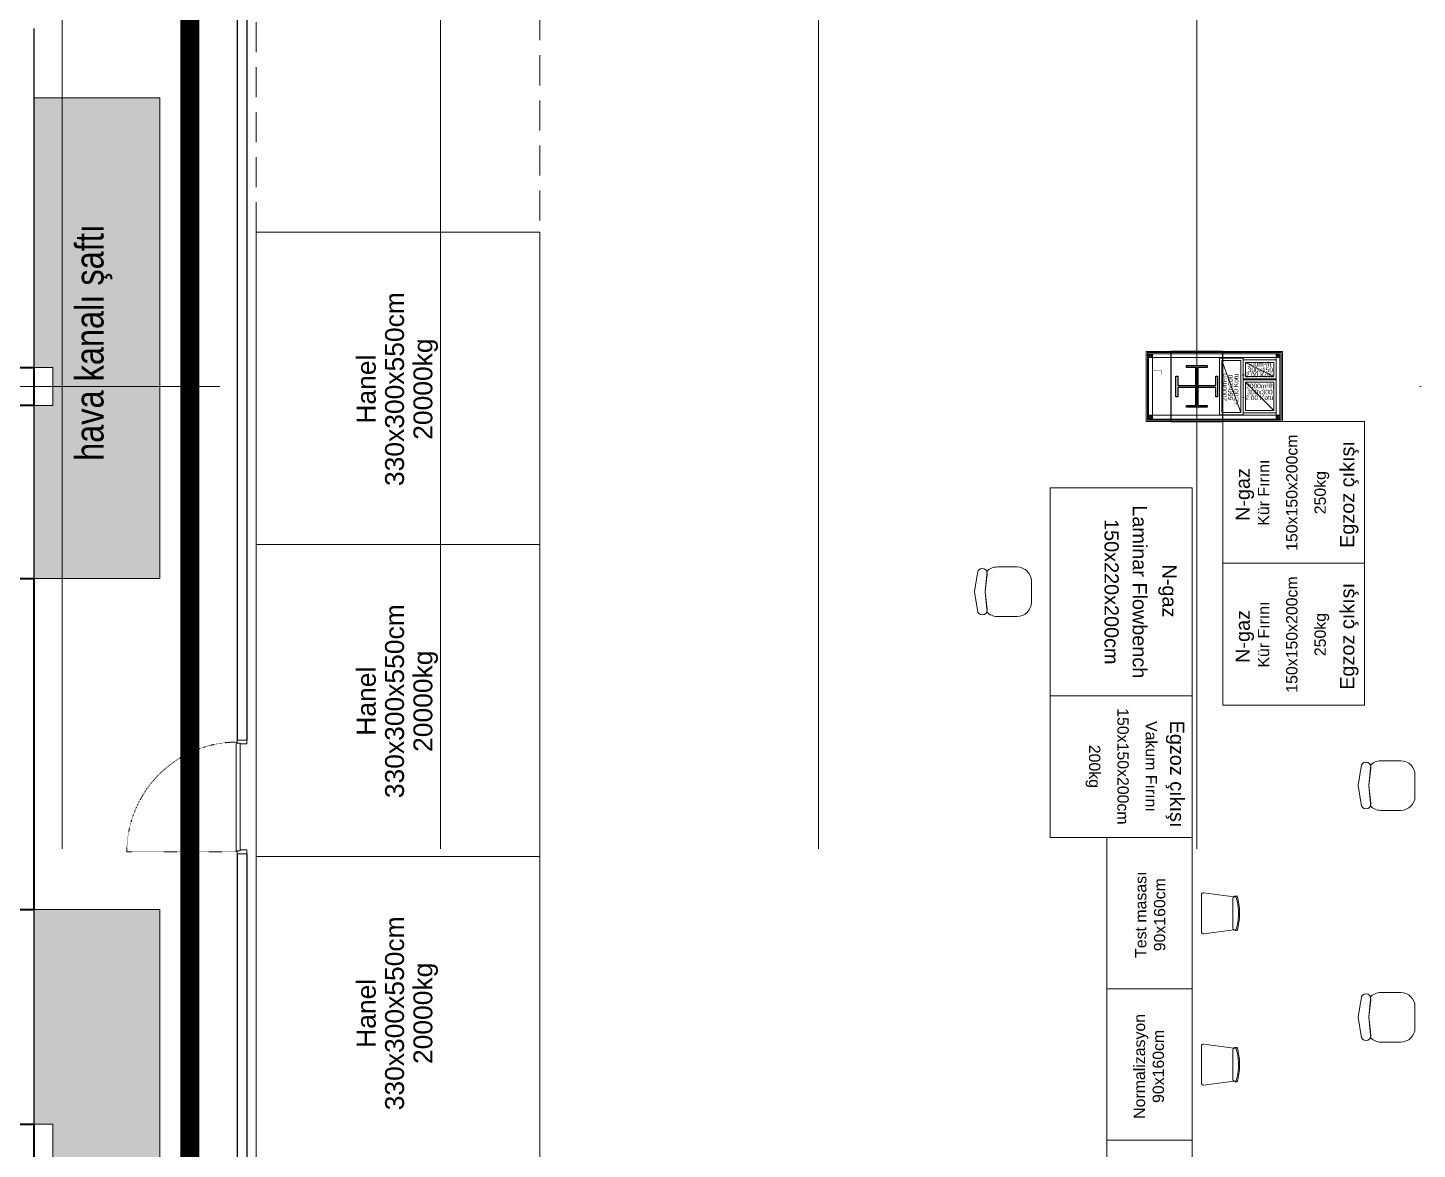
# Model space of a CAD drawing. Header units: centimetres. Extents: x 405464 to 563355, y 50011 to 66875.
# Drawn here: x 505952 to 507421, y 54713 to 55899 of the extents above; entities that cross this region are included whole.
import ezdxf
from ezdxf.enums import TextEntityAlignment as Align

# ---------------------------------------------------------------- set-up
doc = ezdxf.new("R2010")
doc.units = ezdxf.units.CM
for name, pattern in [('DASHDOT', [25.4, 12.7, -6.35, 0, -6.35]), ('DASHED2', [9.525, 6.35, -3.175]), ('DOT', [0.25, 0, -0.25]), ('HIDDEN', [9.525, 6.35, -3.175])]:
    doc.linetypes.add(name, pattern=pattern)
doc.layers.get('0').update_dxf_attribs({"lineweight": 9})
for name, color, linetype, lineweight in [('0-KRCN-MİMARİ-220526', 8, 'Continuous', 9), ('A_Aks', 30, 'DASHDOT', 9), ('A_celik', 1, 'Continuous', 25), ('A_Duvar-alçiplak', 3, 'Continuous', 30), ('A_Duvar-Ex', 2, 'Continuous', 30), ('A_Kolon', 6, 'Continuous', 40), ('A_Mahal', 254, 'Continuous', 9), ('D_Merkez', 51, 'Continuous', 13), ('D_Profil', 155, 'Continuous', 15), ('TF_Cihaz', 20, 'Continuous', 13), ('TF_Mobilya', 142, 'Continuous', 9), ('TR_Genel', 251, 'Continuous', 9)]:
    doc.layers.add(name, color=color, linetype=linetype, lineweight=lineweight)
doc.layers.add('Altyapı', color=1, linetype='Continuous')
doc.layers.add('TF_Cihaz_yazı', color=5, linetype='Continuous')
doc.layers.add('DV_alçıpanel_duvar_yeni', color=1, linetype='Continuous', lineweight=20, true_color=0xff0000)
doc.styles.add('MAHAL', font='swissc.ttf')
doc.styles.add('MP_KAPI_POZ', font='arial.ttf')
doc.styles.add('Normal', font='arial.ttf')

# ---------------------------------------------------------------- blocks, each defined once
blk = doc.blocks.new('mahal')
at = {"color": 8, "style": 'MAHAL'}
blk.add_attdef('MAHALNO', text='', height=20, dxfattribs=at).set_placement((48.26, 6), align=Align.MIDDLE_LEFT)
blk = doc.blocks.new('a_aks')
at = {"layer": 'A_Aks', "color": 8, "ltscale": 200}
for p, q in [((1630, 5308), (1630, -831.1)), ((2030, 5308), (2030, -831.1)), ((2430, 5308), (2430, -831.1)), ((2830, 5308), (2830, -831.1)), ((-743.4, 3257), (12633.6, 3257))]:
    blk.add_line(p, q, dxfattribs=at)
blk = doc.blocks.new('mimari_yeni_durum')
at = {"layer": 'TR_Genel'}
h = blk.add_hatch(color=8, dxfattribs=at)
h.dxf.hatch_style = 1
h.paths.add_polyline_path([(1600, 3054), (1733, 3054), (1733, 3562), (1600, 3562), (1600, 3277), (1620, 3277), (1620, 3237), (1600, 3237)])
h = blk.add_hatch(color=8, dxfattribs=at)
h.dxf.hatch_style = 1
h.paths.add_polyline_path([(1600, 2704), (1733, 2704), (1733, 1677), (1600, 1677), (1600, 2037), (1620, 2037), (1620, 2077), (1600, 2077), (1600, 2437), (1620, 2437), (1620, 2477), (1600, 2477)])
at = {"color": 8}
for p, q in [((1815, 2881), (1814, 2881)), ((1814, 2881), (1814, 2766)), ((1815, 2883), (1825, 2883)), ((1815, 2880), (1815, 2883)), ((1815, 2880), (1815, 2881)), ((1825, 2879), (1825, 2883)), ((1818, 2880), (1815, 2880)), ((1818, 2880), (1815, 2880)), ((1818, 2766), (1818, 2880)), ((1818, 2879), (1818, 2880)), ((1825, 2879), (1818, 2879)), ((1814, 2766), (1814, 2765)), ((1815, 2766), (1818, 2766)), ((1815, 2765), (1815, 2766)), ((1818, 2766), (1815, 2766)), ((1815, 2766), (1815, 2763)), ((1818, 2767), (1818, 2766)), ((1825, 2767), (1818, 2767)), ((1825, 2763), (1825, 2767)), ((1815, 2763), (1825, 2763))]:
    blk.add_line(p, q, dxfattribs=at)
at = {"color": 8, "linetype": 'DOT'}
blk.add_lwpolyline([(1815, 2765), (1698.2, 2765)], dxfattribs=at)
blk.add_arc((1814.8, 2764.4), 116.6, 89.8521, 179.6866, dxfattribs=at)
at = {"layer": 'A_celik', "color": 8}
for points in [[(2819, 3279), (2841, 3279), (2841, 3277), (2831, 3277), (2831, 3237), (2841, 3237), (2841, 3235), (2819, 3235), (2819, 3237), (2829, 3237), (2829, 3277), (2819, 3277), (2819, 3279)], [(2808, 3246), (2808, 3268), (2810, 3268), (2810, 3258), (2850, 3258), (2850, 3268), (2852, 3268), (2852, 3246), (2850, 3246), (2850, 3256), (2810, 3256), (2810, 3246), (2808, 3246)]]:
    blk.add_lwpolyline(points, dxfattribs=at)
at = {"layer": 'A_Duvar-alçiplak', "color": 8}
for p, q in [((1815, 3721.5), (1815, 2883)), ((1825, 3721.5), (1825, 2883)), ((1815, 2763), (1815, 1680)), ((1825, 2763), (1825, 1680))]:
    blk.add_line(p, q, dxfattribs=at)
blk.add_lwpolyline([(2802.5, 3220), (2857.5, 3220), (2857.5, 3294), (2802.5, 3294)], close=True, dxfattribs=at)
at = {"layer": 'A_Duvar-Ex', "color": 8}
for p, q in [((1600, 3635.5), (1600, 3277)), ((1600, 3237), (1600, 3054)), ((1600, 2704), (1600, 2477))]:
    blk.add_line(p, q, dxfattribs=at)
at = {"layer": 'A_Kolon', "color": 8}
for p, q in [((1100, 3054), (1600, 3054)), ((1600, 3054), (1600, 2704)), ((1100, 2704), (1600, 2704))]:
    blk.add_line(p, q, dxfattribs=at)
for points in [[(1550, 3237), (1550, 3277), (1600, 3277), (1600, 3237), (1550, 3237)], [(1550, 2437), (1550, 2477), (1600, 2477), (1600, 2437), (1550, 2437)]]:
    blk.add_lwpolyline(points, dxfattribs=at)
at = {"layer": 'TR_Genel', "color": 8}
for points in [[(1600, 3054), (1733, 3054), (1733, 3562), (1600, 3562), (1600, 3277), (1620, 3277), (1620, 3237), (1600, 3237), (1600, 3054)], [(1600, 2704), (1733, 2704), (1733, 1677), (1600, 1677), (1600, 2037), (1620, 2037), (1620, 2077), (1600, 2077), (1600, 2437), (1620, 2437), (1620, 2477), (1600, 2477), (1600, 2704)]]:
    blk.add_lwpolyline(points, dxfattribs=at)
at = {"layer": 'A_Aks', "color": 8}
blk.add_blockref('a_aks', (0, 0), dxfattribs=at)
at = {"layer": 'A_Mahal', "color": 8}
ref = blk.add_blockref('mahal', (1667.6, 3106), dxfattribs=dict(at, xscale=1.500000000000046, yscale=1.500000000000046, zscale=1.500000000000046, rotation=90))
ref.add_attrib('MAHALNO', 'hava kanalı şaftı', dxfattribs={"layer": '0', "color": 1, "height": 30, "rotation": 90, "style": 'MAHAL'}).set_placement((1658.6, 3178.3), align=Align.MIDDLE_LEFT)
blk = doc.blocks.new('A$C43b5bca2')
at = {"layer": 'Altyapı', "color": 8, "style": 'MP_KAPI_POZ'}
blk.add_text('N-gaz', height=15, rotation=90, dxfattribs=at).set_placement((-7.5, 27.9), align=Align.MIDDLE_CENTER)
blk = doc.blocks.new('A$Ce06711a8')
for p, q in [((-19.5, 56.9), (0, 60)), ((0, 60), (0, 60)), ((0, 60), (0.1, 60)), ((0.1, 60), (0.1, 60)), ((0.1, 60), (0.1, 60)), ((0.1, 60), (19.7, 56.9)), ((0.1, 48.7), (-18.6, 46.9)), ((0.1, 48.7), (-18.6, 46.8)), ((18.7, 46.9), (0.1, 48.7)), ((18.7, 46.8), (0.1, 48.7)), ((-26.2, 36.2), (-26.2, 15)), ((26.2, 30), (26.2, 36.2)), ((26.2, 15), (26.2, 30)), ((-11.2, 0), (11.2, 0))]:
    blk.add_line(p, q)
for centre, start, end in [((-11.2, 36.2), 132.9893, 180.047), ((11.2, 36.2), 359.9532, 46.7734), ((-11.2, 15), 179.9358, 269.9358), ((11.2, 15), 270.0642, 0.0642)]:
    blk.add_arc(centre, 15, start, end)
for centre, major_axis, start_param, end_param in [((-19.5, 51.8), (0, -5.07), 3.141593, 4.712389), ((-19.5, 51.8), (0, -5.07), -1.570796, 0), ((-19.5, 51.9), (0, -5.07), -0.386815, 0), ((-19.5, 51.9), (0, -5.07), 0, 0.193216), ((-19.5, 51.8), (0, -5.07), 0, 0.193216), ((19.7, 51.9), (0, 5.07), 2.948377, 3.141593), ((19.7, 51.8), (0, 5.07), 2.948377, 3.141593), ((19.7, 51.8), (0, 5.07), -1.570796, 0), ((19.7, 51.8), (0, 5.07), 3.141593, 4.712389), ((19.7, 51.9), (0, 5.07), -3.141593, -2.777625)]:
    blk.add_ellipse(centre, major_axis=major_axis, ratio=0.992782, start_param=start_param, end_param=end_param)
blk = doc.blocks.new('sandalye')
at = {"color": 8, "linetype": 'Continuous'}
for p, q in [((-356, 181), (-379, 181)), ((-366, 172), (-341, 175)), ((-341, 175), (-366, 172)), ((-24, 217), (-341, 175)), ((-333, -158), (-333, 158)), ((-333, 158), (-333, -158)), ((0, -196), (0, 196)), ((-379, -181), (-356, -181)), ((-341, -175), (-366, -172)), ((-366, -172), (-341, -175)), ((-341, -175), (-24, -217))]:
    blk.add_line(p, q, dxfattribs=at)
at = {"color": 8, "linetype": 'HIDDEN', "ltscale": 5}
blk.add_line((-403, 12), (-403, -12), dxfattribs=at)
at = {"color": 8, "linetype": 'Continuous'}
for centre, radius, start, end in [((276, 0), 679, 164.5563, 178.9655), ((222, 0), 613, 163.7398, 178.854), ((222, 0), 613, 163.7398, 178.854), ((-356, 158), 23, 48.6707, 90), ((-356, 158), 23, 0, 48.6707), ((-356, 158), 23, 0, 48.6707), ((-21, 196), 21.5, 360, 97.624), ((276, 0), 679, 181.0345, 195.4437), ((222, 0), 613, 181.146, 196.2602), ((222, 0), 613, 181.146, 196.2602), ((-356, -158), 23, 270, 311.3293), ((-356, -158), 23, 311.3293, 360), ((-356, -158), 23, 311.3293, 360), ((-21, -196), 21.5, 262.376, 0)]:
    blk.add_arc(centre, radius, start, end, dxfattribs=at)
at = {"color": 8, "linetype": 'HIDDEN', "ltscale": 5}
for centre, radius, start, end in [((276, 0), 679, 178.9655, 181.0345), ((276, 0), 679, 178.9655, 181.0345), ((222, 0), 613, 178.854, 181.146), ((222, 0), 613, 178.854, 181.146)]:
    blk.add_arc(centre, radius, start, end, dxfattribs=at)
blk = doc.blocks.new('*U123')
at = {"ltscale": 40}
blk.add_lwpolyline([(0, 0), (0, 4), (4, 4), (4, 0)], close=True, dxfattribs=at)
at = {"layer": 'D_Merkez', "ltscale": 0.015}
for points in [[(0, 0), (4, 4)], [(0, 4), (4, 0)]]:
    blk.add_lwpolyline(points, dxfattribs=at)
at = {"layer": 'D_Profil', "ltscale": 40}
blk.add_lwpolyline([(0.3, 0.3), (0.3, 3.7), (3.7, 3.7), (3.7, 0.3)], close=True, dxfattribs=at)
blk = doc.blocks.new('duvarlar')
at = {"const_width": 0.5}
for points in [[(2803, 3283.5), (2803, 3287.5), (2783, 3287.5), (2783, 3283.5)], [(2783, 3269.5), (2783, 3273.5), (2793, 3273.5), (2793, 3269.5)], [(2783, 3230.5), (2783, 3226.5), (2803, 3226.5), (2803, 3230.5)]]:
    blk.add_lwpolyline(points, dxfattribs=at)
at = {"ltscale": 10}
for points in [[(2854, 3287), (2879, 3287), (2879, 3227), (2854, 3227)], [(2856.5, 3284.5), (2876.5, 3284.5), (2876.5, 3229.5), (2856.5, 3229.5)], [(2879, 3285), (2914, 3285), (2914, 3265), (2879, 3265)], [(2881.5, 3282.5), (2911.5, 3282.5), (2911.5, 3267.5), (2881.5, 3267.5)], [(2879, 3264), (2914, 3264), (2914, 3229), (2879, 3229)], [(2881.5, 3261.5), (2911.5, 3261.5), (2911.5, 3231.5), (2881.5, 3231.5)]]:
    blk.add_lwpolyline(points, close=True, dxfattribs=at)
for points in [[(2876.5, 3229.5), (2856.5, 3284.5)], [(2911.5, 3267.5), (2881.5, 3282.5)], [(2911.5, 3231.5), (2881.5, 3261.5)]]:
    blk.add_lwpolyline(points, dxfattribs=at)
at = {"layer": 'D_Profil'}
blk.add_lwpolyline([(2783, 3226.5), (2914, 3226.5), (2914, 3287.5), (2783, 3287.5)], close=True, dxfattribs=at)
at = {"layer": 'DV_alçıpanel_duvar_yeni'}
for points in [[(2776.5, 3294), (2920.5, 3294), (2920.5, 3220), (2776.5, 3220)], [(2777.8, 3292.8), (2919.3, 3292.8), (2919.3, 3221.2), (2777.8, 3221.2)], [(2779, 3291.5), (2918, 3291.5), (2918, 3222.5), (2779, 3222.5)]]:
    blk.add_lwpolyline(points, close=True, dxfattribs=at)
at = {"layer": 'D_Profil', "rotation": 180}
for p in [(2783, 3291.5), (2918, 3291.5)]:
    blk.add_blockref('*U123', p, dxfattribs=at)
at = {"layer": 'D_Profil', "xscale": -1}
for p in [(2783, 3222.5), (2918, 3222.5)]:
    blk.add_blockref('*U123', p, dxfattribs=at)
at = {"style": 'Normal'}
for s, p in [('500m³/h', (2883.4, 3278)), ('+2.00 Kotu', (2877.3, 3266.7)), ('300x150', (2883.8, 3272)), ('2000m³/h', (2882.2, 3255)), ('300x300', (2883.4, 3248.6)), ('+2.00 Kotu', (2877.2, 3242.6))]:
    blk.add_text(s, height=5, dxfattribs=at).set_placement(p)
for s, p in [('2000m³/h', (2861.7, 3241.5)), ('550x200', (2868.1, 3242.7)), ('+2.00 Kotu', (2874, 3236.6))]:
    blk.add_text(s, height=5, rotation=90, dxfattribs=at).set_placement(p)
blk = doc.blocks.new('A$C9e52caec')
at = {"color": 8}
for p, q in [((3000.8, 2835.1), (3003.9, 2854.7)), ((3013.9, 2853.7), (3012.1, 2835.1)), ((3014, 2853.7), (3012.1, 2835.1)), ((3030.8, 2861.2), (3024.6, 2861.2)), ((3045.8, 2861.2), (3030.8, 2861.2)), ((3060.8, 2823.8), (3060.8, 2846.2)), ((3000.8, 2835.1), (3000.8, 2835.1)), ((3000.8, 2835.1), (3000.8, 2835.1)), ((3000.8, 2835), (3000.8, 2835.1)), ((3003.9, 2815.5), (3000.8, 2835)), ((3000.8, 2835), (3000.8, 2835)), ((3012.1, 2835.1), (3013.9, 2816.4)), ((3012.1, 2835.1), (3014, 2816.4)), ((3024.6, 2808.8), (3045.8, 2808.8)), ((3030.8, 2616.2), (3024.6, 2616.2)), ((3045.8, 2616.2), (3030.8, 2616.2)), ((3000.8, 2590.1), (3003.9, 2609.7)), ((3013.9, 2608.7), (3012.1, 2590.1)), ((3014, 2608.7), (3012.1, 2590.1)), ((3000.8, 2590.1), (3000.8, 2590.1)), ((3000.8, 2590.1), (3000.8, 2590.1)), ((3000.8, 2590), (3000.8, 2590.1)), ((3003.9, 2570.5), (3000.8, 2590)), ((3000.8, 2590), (3000.8, 2590)), ((3012.1, 2590.1), (3013.9, 2571.4)), ((3012.1, 2590.1), (3014, 2571.4)), ((3060.8, 2578.8), (3060.8, 2601.2)), ((3024.6, 2563.8), (3045.8, 2563.8))]:
    blk.add_line(p, q, dxfattribs=at)
at = {"color": 1, "linetype": 'DASHDOT', "ltscale": 250, "true_color": 0xe60000, "const_width": 20}
blk.add_lwpolyline([(50, 2495), (930, 2495), (930, 1707), (1765, 1707), (1765, 4249), (1550, 4249), (1550, 5141.5), (8707, 5141.5), (8707, 2644), (12614.5, 2644), (12614.5, -227.5), (-33, -227.5), (-33, 2495)], close=True, dxfattribs=at)
at = {"color": 8}
for centre, start, end in [((3024.6, 2846.2), 89.9532, 136.7734), ((3045.8, 2846.2), 0.0642, 90.0642), ((3045.8, 2823.8), 269.9358, 359.9358), ((3024.6, 2823.8), 222.9893, 270.047), ((3024.6, 2601.2), 89.9532, 136.7734), ((3045.8, 2601.2), 0.0642, 90.0642), ((3045.8, 2578.8), 269.9358, 359.9358), ((3024.6, 2578.8), 222.9893, 270.047)]:
    blk.add_arc(centre, 15, start, end, dxfattribs=at)
for centre, major_axis, start_param, end_param in [((3009, 2854.7), (-5.07, 0), -1.570796, 0), ((3009, 2854.7), (-5.07, 0), 3.141593, 4.712389), ((3008.9, 2854.7), (-5.07, 0), -3.141593, -2.777625), ((3008.9, 2854.7), (-5.07, 0), 2.948377, 3.141593), ((3009, 2854.7), (-5.07, 0), 2.948377, 3.141593), ((3009, 2815.5), (5.07, 0), 3.141593, 4.712389), ((3009, 2815.5), (5.07, 0), -1.570796, 0), ((3008.9, 2815.5), (5.07, 0), -0.386815, 0), ((3008.9, 2815.5), (5.07, 0), 0, 0.193216), ((3009, 2815.5), (5.07, 0), 0, 0.193216), ((3009, 2609.7), (-5.07, 0), -1.570796, 0), ((3009, 2609.7), (-5.07, 0), 3.141593, 4.712389), ((3008.9, 2609.7), (-5.07, 0), -3.141593, -2.777625), ((3008.9, 2609.7), (-5.07, 0), 2.948377, 3.141593), ((3009, 2609.7), (-5.07, 0), 2.948377, 3.141593), ((3009, 2570.5), (5.07, 0), 3.141593, 4.712389), ((3009, 2570.5), (5.07, 0), -1.570796, 0), ((3008.9, 2570.5), (5.07, 0), -0.386815, 0), ((3008.9, 2570.5), (5.07, 0), 0, 0.193216), ((3009, 2570.5), (5.07, 0), 0, 0.193216)]:
    blk.add_ellipse(centre, major_axis=major_axis, ratio=0.992782, start_param=start_param, end_param=end_param, dxfattribs=at)
at = {"layer": 'TF_Cihaz', "color": 8, "linetype": 'DASHED2', "ltscale": 5}
for p, q in [((1835, 3420), (1835, 3750)), ((2135, 3750), (2135, 3420)), ((2135, 3420), (1835, 3420))]:
    blk.add_line(p, q, dxfattribs=at)
at = {"layer": 'TF_Cihaz', "color": 8}
for points in [[(2135, 3090), (2135, 3420), (1835, 3420), (1835, 3090)], [(2675, 2930), (2825, 2930), (2825, 3150), (2675, 3150)], [(2135, 2760), (2135, 3090), (1835, 3090), (1835, 2760)], [(2135, 2430), (2135, 2760), (1835, 2760), (1835, 2430)]]:
    blk.add_lwpolyline(points, close=True, dxfattribs=at)
at = {"layer": 'TF_Cihaz'}
for points in [[(3007.5, 3070), (3007.5, 3220), (2857.5, 3220), (2857.5, 3070)], [(3007.5, 2920), (3007.5, 3070), (2857.5, 3070), (2857.5, 2920)], [(2675, 2930), (2675, 2780), (2825, 2780), (2825, 2930)]]:
    blk.add_lwpolyline(points, close=True, dxfattribs=at)
at = {"layer": 'TF_Mobilya', "color": 8}
for points in [[(2735, 2620), (2825, 2620), (2825, 2780), (2735, 2780)], [(2825, 2620), (2735, 2620), (2735, 2460), (2825, 2460)], [(2825, 2460), (2735, 2460), (2735, 2300), (2825, 2300)]]:
    blk.add_lwpolyline(points, close=True, dxfattribs=at)
at = {"color": 8}
blk.add_blockref('mimari_yeni_durum', (0, 0), dxfattribs=at)
at = {"xscale": -0.1000000000000001, "yscale": 0.1000000000000001, "zscale": 0.1}
blk.add_blockref('sandalye', (2835, 2700), dxfattribs=at)
at = {"color": 8, "xscale": 0.1000000000000003, "yscale": 0.1000000000000003, "zscale": 0.1000000000000003, "rotation": 180}
blk.add_blockref('sandalye', (2835, 2540), dxfattribs=at)
at = {"layer": 'Altyapı'}
for p in [(2886.1, 3114.8), (2886.1, 2964.8)]:
    blk.add_blockref('A$C43b5bca2', p, dxfattribs=at)
at = {"layer": 'TF_Mobilya', "color": 8, "rotation": 90.00000000000004}
blk.add_blockref('A$Ce06711a8', (2655, 3040), dxfattribs=at)
at = {"layer": 'Altyapı', "style": 'MP_KAPI_POZ'}
for rotation, p in [(90, (2989.1, 3142.8)), (90, (2989.1, 2992.8)), (270, (2809.3, 2847.2))]:
    blk.add_text('Egzoz çıkışı', height=15, rotation=rotation, dxfattribs=at).set_placement(p, align=Align.MIDDLE_CENTER)
at = {"layer": 'Altyapı', "color": 8, "style": 'MP_KAPI_POZ'}
blk.add_text('N-gaz', height=15, rotation=270, dxfattribs=at).set_placement((2801.2, 3040.8), align=Align.MIDDLE_CENTER)
at = {"layer": 'TF_Cihaz_yazı', "color": 8, "style": 'MP_KAPI_POZ'}
for s, height, rotation, p in [('330x300x550cm', 20, 90, (1981.4, 3254.2)), ('20000kg', 20, 90, (2011.4, 3254.2)), ('Hanel', 20, 90, (1951.5, 3254.2)), ('Laminar Flowbench', 15, 270, (2769.7, 3039.9)), ('150x220x200cm', 15, 270, (2739.9, 3039.9)), ('330x300x550cm', 20, 90, (1981.4, 2924.2)), ('20000kg', 20, 90, (2011.4, 2924.2)), ('Hanel', 20, 90, (1951.5, 2924.2)), ('330x300x550cm', 20, 90, (1981.4, 2594.2)), ('20000kg', 20, 90, (2011.4, 2594.2)), ('Hanel', 20, 90, (1951.5, 2594.2))]:
    blk.add_text(s, height=height, rotation=rotation, dxfattribs=at).set_placement(p, align=Align.MIDDLE_CENTER)
at = {"layer": 'TF_Cihaz_yazı', "style": 'MP_KAPI_POZ'}
for s, rotation, p in [('150x150x200cm', 90, (2930.5, 3144.7)), ('Kür Fırını', 90, (2900.6, 3144.7)), ('250kg', 90, (2960.5, 3144.7)), ('150x150x200cm', 90, (2930.5, 2994.7)), ('Kür Fırını', 90, (2900.6, 2994.7)), ('250kg', 90, (2960.5, 2994.7)), ('150x150x200cm', 270, (2752, 2855.3)), ('Vakum Fırını', 270, (2781.9, 2855.3)), ('200kg', 270, (2722, 2855.3))]:
    blk.add_text(s, height=12, rotation=rotation, dxfattribs=at).set_placement(p, align=Align.MIDDLE_CENTER)
at = {"layer": 'TF_Mobilya', "color": 8, "style": 'MP_KAPI_POZ'}
for s, p in [('Test masası', (2770.7, 2698.5)), ('90x160cm', (2790.7, 2698.5)), ('Normalizasyon', (2769.3, 2538.1)), ('90x160cm', (2789.3, 2538.1))]:
    blk.add_text(s, height=12, rotation=90, dxfattribs=at).set_placement(p, align=Align.MIDDLE_CENTER)
blk.add_blockref('duvarlar', (0, 0))

msp = doc.modelspace()

# ---------------------------------------------------------------- block references
at = {"layer": '0-KRCN-MİMARİ-220526', "rotation": 359.999999999997}
msp.add_blockref('A$C9e52caec', (504358.3, 52262.4, 74), dxfattribs=at)

doc.saveas('drawing.dxf')
